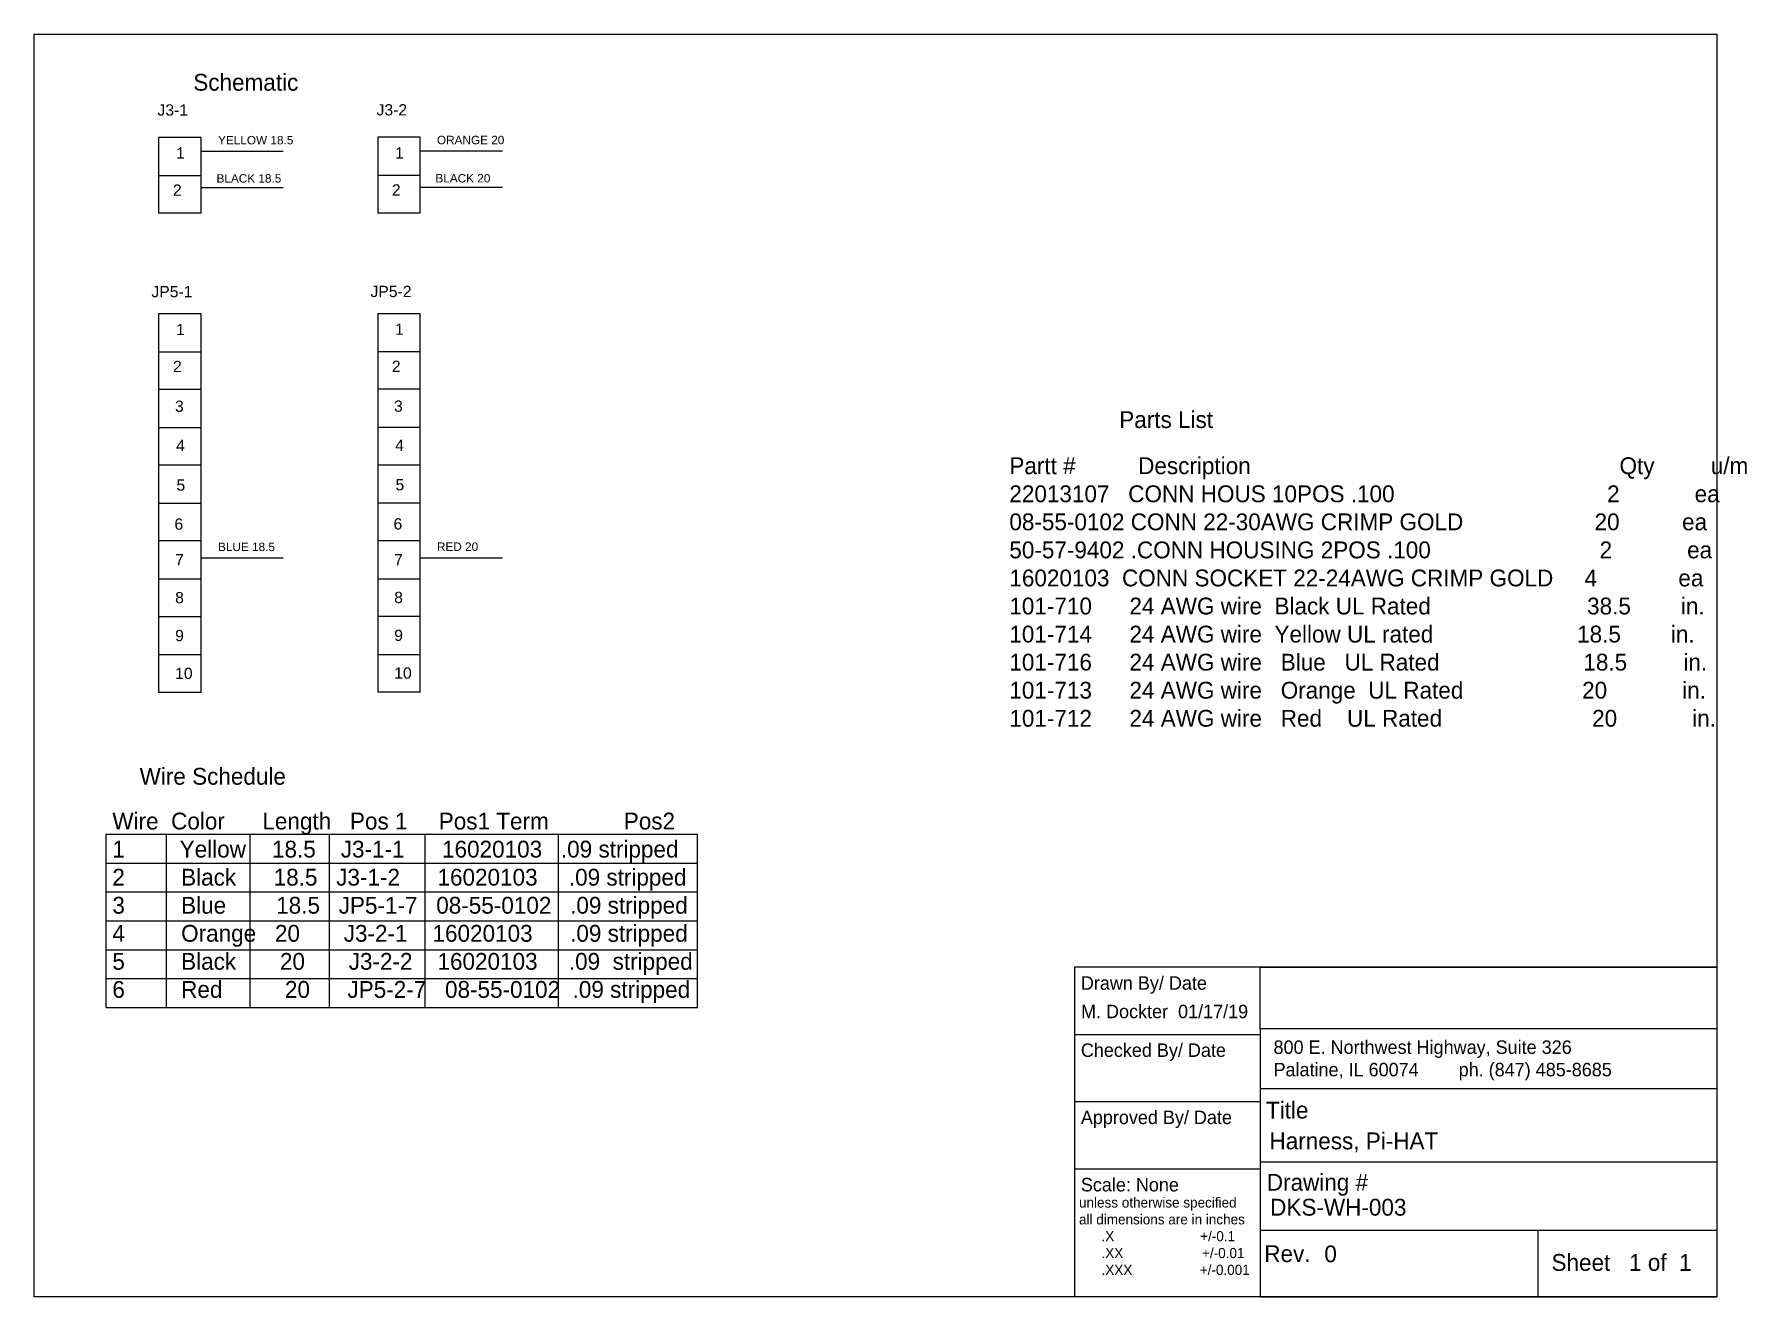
# Model space of a CAD drawing. Header units: inches. Extents: x 0.6 to 10.8, y 0.7 to 8.2.
import ezdxf

# ---------------------------------------------------------------- set-up
doc = ezdxf.new("R2010")
doc.units = ezdxf.units.IN
doc.header["$MEASUREMENT"] = 0
doc.styles.get("Standard").update_dxf_attribs({"font": 'arial.ttf'})
picture_1 = doc.add_image_def('image1.jpg', size_in_pixel=(3943, 533))

msp = doc.modelspace()

# ---------------------------------------------------------------- linework, layer by layer
for p, q in [((0.608, 0.723), (0.608, 8.223)), ((0.608, 8.223), (10.608, 8.223)), ((10.608, 8.223), (10.608, 0.723)), ((1.347, 7.61), (1.347, 7.16)), ((1.6, 7.61), (1.347, 7.61)), ((1.6, 7.16), (1.6, 7.61)), ((2.649, 7.611), (2.649, 7.161)), ((2.901, 7.611), (2.649, 7.611)), ((2.901, 7.161), (2.901, 7.611)), ((2.088, 7.527), (1.6, 7.527)), ((3.39, 7.528), (2.901, 7.528)), ((1.347, 7.385), (1.6, 7.385)), ((2.649, 7.386), (2.901, 7.386)), ((2.088, 7.31), (1.6, 7.31)), ((3.39, 7.312), (2.901, 7.312)), ((1.6, 7.16), (1.347, 7.16)), ((2.901, 7.161), (2.649, 7.161)), ((1.6, 6.562), (1.347, 6.562)), ((1.347, 6.562), (1.347, 4.313)), ((1.6, 4.313), (1.6, 6.562)), ((2.901, 6.563), (2.649, 6.563)), ((2.649, 6.563), (2.649, 4.314)), ((2.901, 4.314), (2.901, 6.563)), ((1.347, 6.337), (1.6, 6.337)), ((2.649, 6.338), (2.901, 6.338)), ((1.6, 6.112), (1.347, 6.112)), ((2.901, 6.114), (2.649, 6.114)), ((1.347, 5.888), (1.6, 5.888)), ((2.649, 5.889), (2.901, 5.889)), ((1.6, 5.663), (1.347, 5.663)), ((2.901, 5.664), (2.649, 5.664)), ((1.347, 5.438), (1.6, 5.438)), ((2.649, 5.439), (2.901, 5.439)), ((1.6, 5.213), (1.347, 5.213)), ((2.901, 5.214), (2.649, 5.214)), ((2.088, 5.11), (1.6, 5.11)), ((3.39, 5.111), (2.901, 5.111)), ((1.347, 4.988), (1.6, 4.988)), ((2.649, 4.989), (2.901, 4.989)), ((1.6, 4.763), (1.347, 4.763)), ((2.901, 4.764), (2.649, 4.764)), ((1.347, 4.538), (1.6, 4.538)), ((2.649, 4.539), (2.901, 4.539)), ((1.6, 4.313), (1.347, 4.313)), ((2.901, 4.314), (2.649, 4.314)), ((1.036, 3.471), (4.55, 3.471)), ((1.036, 2.442), (1.036, 3.471)), ((1.394, 2.442), (1.394, 3.471)), ((1.891, 2.442), (1.891, 3.471)), ((2.363, 2.442), (2.363, 3.471)), ((2.932, 2.442), (2.932, 3.471)), ((3.724, 2.442), (3.724, 3.471)), ((4.55, 2.442), (4.55, 3.471)), ((1.036, 3.299), (4.55, 3.299)), ((1.036, 3.128), (4.55, 3.128)), ((1.036, 2.956), (4.55, 2.956)), ((1.036, 2.785), (4.55, 2.785)), ((10.608, 2.682), (6.791, 2.682)), ((6.791, 2.682), (6.791, 0.723)), ((1.036, 2.613), (4.55, 2.613)), ((1.036, 2.442), (4.55, 2.442)), ((6.791, 2.282), (7.894, 2.282)), ((7.894, 2.315), (7.894, 1.96)), ((7.894, 1.96), (10.608, 1.96)), ((7.894, 1.96), (7.894, 0.723)), ((6.791, 1.883), (7.894, 1.883)), ((6.791, 1.484), (7.894, 1.484)), ((7.894, 1.524), (10.608, 1.524)), ((7.894, 1.118), (10.608, 1.118)), ((9.543, 1.118), (9.543, 0.723)), ((10.608, 0.723), (0.608, 0.723)), ((7.894, 0.723), (10.608, 0.723))]:
    msp.add_line(p, q)

# ---------------------------------------------------------------- texts
for s, height, p in [('J3-1', 0.0669, (1.34, 7.74)), ('J3-2', 0.0669, (2.642, 7.741)), ('1', 0.0669, (1.451, 7.484)), ('YELLOW 18.5', 0.05014, (1.7, 7.569)), ('1', 0.0669, (2.752, 7.485)), ('ORANGE 20', 0.0501, (3.001, 7.57)), ('2', 0.0669, (1.432, 7.264)), ('BLACK 18.5', 0.0501, (1.691, 7.342)), ('2', 0.0669, (2.733, 7.265)), ('BLACK 20', 0.0501, (2.992, 7.343)), ('JP5-1', 0.0669, (1.304, 6.661)), ('JP5-2', 0.0669, (2.606, 6.662)), ('1', 0.0669, (1.451, 6.436)), ('1', 0.0669, (2.752, 6.438)), ('2', 0.0669, (1.432, 6.216)), ('2', 0.0669, (2.733, 6.217)), ('3', 0.0669, (1.444, 5.98)), ('3', 0.0669, (2.746, 5.981)), ('4', 0.0669, (1.451, 5.747)), ('4', 0.0669, (2.753, 5.748)), ('5', 0.0669, (1.453, 5.512)), ('5', 0.0669, (2.755, 5.514)), ('6', 0.0669, (1.441, 5.28)), ('6', 0.0669, (2.743, 5.281)), ('BLUE 18.5', 0.0501, (1.7, 5.153)), ('RED 20', 0.0501, (3.001, 5.154)), ('7', 0.0669, (1.445, 5.068)), ('7', 0.0669, (2.747, 5.069)), ('8', 0.0669, (1.445, 4.843)), ('8', 0.0669, (2.747, 4.844)), ('9', 0.0669, (1.445, 4.618)), ('9', 0.0669, (2.747, 4.619)), ('10', 0.0669, (1.445, 4.393)), ('10', 0.0669, (2.747, 4.395))]:
    msp.add_text(s, height=height).set_placement(p)
at = {"attachment_point": 1}
for s, insert, char_height, width in [('{\\fFreeSans|b0|i0|c0|p0;Schematic}', (1.553, 7.988), 0.1, 0.98619), ('{\\fFreeSans|b0|i0|c0|p0;Parts List}', (7.056, 5.984), 0.1, 0.98619), ('{\\fFreeSans|b0|i0|c0|p0;Partt #          Description                                                           Qty         u/m\\P22013107   CONN HOUS 10POS .100                                  2            ea\\P08-55-0102 \\fUbuntu|b0|i0|c0|p0;CONN 22-30AWG CRIMP GOLD                \xa0    20          ea\\P50-57-9402 .CONN HOUSING 2POS .100                           2            ea\\P16020103  CONN SOCKET 22-24AWG CRIMP GOLD     4             ea\\P101-710      24 AWG wire  Black UL Rated                         38.5        in.\\P101-714      24 AWG wire  Yellow UL rated                       18.5        in.\\P101-716      24 AWG wire   Blue   UL Rated                       18.5         in.\\P101-713      24 AWG wire   Orange  UL Rated                   20            in.\\P101-712      24 AWG wire   Red    UL Rated                        20            in.}', (6.403, 5.71), 0.1, 4.99983), ('{\\fFreeSans|b0|i0|c0|p0;Wire Schedule}', (1.234, 3.865), 0.1, 0.98619), ('{\\fFreeSans|b0|i0|c0|p0;Drawn By/ Date}', (6.828, 2.627), 0.08, 0.98619), ('{\\fFreeSans|b0|i0|c0|p0;M. Dockter  01/17/19}', (6.829, 2.458), 0.08, 1.06518), ('{\\fFreeSans|b0|i0|c0|p0;800 E. Northwest Highway, Suite 326\\PPalatine, IL 60074        ph. (847) 485-8685}', (7.973, 2.246), 0.08, 2.57956), ('{\\fFreeSans|b0|i0|c0|p0;Checked By/ Date}', (6.828, 2.228), 0.08, 0.98619), ('{\\fFreeSans|b0|i0|c0|p0;Approved By/ Date}', (6.828, 1.829), 0.08, 0.98619), ('{\\fFreeSans|b0|i0|c0|p0;Title}', (7.928, 1.882), 0.1, 0.98619), ('{\\fFreeSans|b0|i0|c0|p0;Harness, Pi-HAT}', (7.949, 1.699), 0.1, 1.93493), ('{\\fFreeSans|b0|i0|c0|p0;Scale: None}', (6.828, 1.429), 0.08, 0.98619), ('{\\fFreeSans|b0|i0|c0|p0;Drawing #}', (7.933, 1.453), 0.1, 0.98619), ('{\\fFreeSans|b0|i0|c0|p0;unless otherwise specified\\Pall dimensions are in inches\\P      .X^I^I^I+/-0.1\\P      .XX                     +/-0.01   \\P      .XXX                  +/-0.001}', (6.817, 1.313), 0.06, 1.23209), ('{\\fFreeSans|b0|i0|c0|p0;DKS-WH-003}', (7.953, 1.305), 0.1, 0.98619), ('{\\fFreeSans|b0|i0|c0|p0;Rev. }', (7.918, 1.029), 0.1, 0.98619), ('{\\fFreeSans|b0|i0|c0|p0;0}', (8.275, 1.028), 0.1, 0.98619), ('{\\fFreeSans|b0|i0|c0|p0;Sheet   1 of  1    }', (9.625, 0.977), 0.1, 0.98619)]:
    msp.add_mtext(s, dxfattribs=dict(at, insert=insert, char_height=char_height, width=width))
at = {"insert": (1.072, 3.599), "char_height": 0.1, "attachment_point": 1}
msp.add_mtext('{\\fFreeSans|b0|i0|c0|p0;Wire  Color      Length   Pos 1     Pos1 Term            Pos2         \\P1^IYellow^I    18.5    J3-1-1      16020103   .09 stripped   \\P2         Black      18.5   J3-1-2      16020103     .09 stripped\\P3         Blue        18.5   JP5-1-7   08-55-0102   .09 stripped        \\P4         Orange   20       J3-2-1    16020103      .09 stripped\\P5         Black       20       J3-2-2    16020103     .09  stripped\\P6         Red          20      JP5-2-7   08-55-0102  .09 stripped}', dxfattribs=at)

# ---------------------------------------------------------------- pictures from other files: only their frames are drawn
image = msp.add_image(picture_1, insert=(7.894, 2.315), size_in_units=(2.714, 0.367))
image.dxf.flags = 7

doc.saveas('drawing.dxf')
